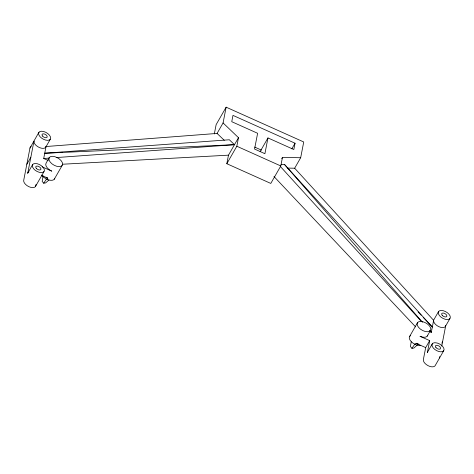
<?xml version="1.0" encoding="UTF-8"?>
<svg xmlns="http://www.w3.org/2000/svg" width="474" height="474" viewBox="0 0 474 474"><rect width="100%" height="100%" fill="white"/><g stroke="black" fill="none" stroke-linecap="round" stroke-linejoin="round"><path stroke-width="0.71" d="M43.116 175.955L42.174 181.382L43.691 183.207L45.623 182.928L48.917 180.019M411.231 341.76L410.407 346.512L411.93 348.337L413.855 348.058L417.701 344.657M38.957 132.21L29.963 148.101L23.7 180.357A6.689 3.608 29.8 0 0 29.021 186.744A6.689 3.608 29.8 0 0 35.769 185.772L36.042 184.362M48.23 160.514L43.715 158.488L46.037 146.525L217.074 133.425L224.267 140.31M214.325 133.964L216.132 124.65L226.139 107.177L303.733 141.975L300.67 157.735L294.668 168.223L287.528 168.092M217.074 133.425L223.076 122.938L226.139 107.177M300.67 157.735L282.457 157.409L280.798 165.959L270.79 183.432L226.821 163.714L228.48 155.164L238.487 137.691L223.076 122.938M226.821 163.714L236.828 146.241L238.487 137.691M267.964 137.928L264.907 153.695L254.562 149.049L257.619 133.289L231.756 121.694L232.977 115.389L295.053 143.225L293.833 149.529L267.964 137.928L260.102 151.656M427.649 335.183A7.578 4.082 29.8 0 1 420.005 336.279L429.687 340.622L425.682 347.608L423.359 359.576A6.689 3.608 29.8 0 0 427.898 365.578A6.689 3.608 29.8 0 0 435.043 365.851L443.646 350.825A6.689 3.608 29.8 0 0 437.129 343.004A6.689 3.608 29.8 0 0 433.23 347.946A6.689 3.608 29.8 0 0 443.646 350.825M429.687 340.622L427.364 352.585A6.689 3.608 29.8 0 1 427.755 351.726L432.359 343.691M294.668 168.223L433.627 320.329L431.304 332.292L429.367 331.427M439.434 358L439.706 356.596M441.75 346.079L445.696 325.739A6.689 3.608 29.8 0 1 438.948 326.71A6.689 3.608 29.8 0 1 433.627 320.329M26.834 164.229L30.834 157.238M28.09 172.506L32.694 164.472M45.646 147.384L50.25 139.344A6.689 3.608 29.8 0 0 43.732 131.529A6.689 3.608 29.8 0 0 39.834 136.465A6.689 3.608 29.8 0 0 50.25 139.344M49.355 157.433L46.191 162.955A7.578 4.082 29.8 0 0 51.773 171.155L42.097 166.818M35.378 186.632L43.987 171.606A6.689 3.608 29.8 0 0 37.47 163.785A6.689 3.608 29.8 0 0 33.571 168.726A6.689 3.608 29.8 0 0 43.987 171.606M47.092 179.332L47.773 178.147A7.578 4.082 29.8 0 1 46.031 177.211M54.291 179.208L62.135 165.509A7.578 4.082 29.8 0 0 54.759 156.657A7.578 4.082 29.8 0 0 50.339 162.25A7.578 4.082 29.8 0 0 62.135 165.509M281.734 158.683L282.457 157.409M291.836 148.842L295.053 143.225M409.743 336.256L417.588 322.557M415.325 344.462L416.006 343.271A7.578 4.082 29.8 0 0 418.969 344.177M433.597 320.199L438.622 311.43M427.21 336.155L430.368 330.633A7.578 4.082 29.8 0 0 422.992 321.781A7.578 4.082 29.8 0 0 418.578 327.374A7.578 4.082 29.8 0 0 430.368 330.633M445.305 326.604L449.909 318.564A6.689 3.608 29.8 0 0 443.391 310.743A6.689 3.608 29.8 0 0 439.493 315.684A6.689 3.608 29.8 0 0 449.909 318.564M441.839 343.14L442.568 341.873M43.691 183.207L46.57 179M411.93 348.337L414.803 344.124M234.488 144.683L44.734 153.232L229.351 139.765L234.488 144.683L56.234 157.581M43.715 158.488L48.869 158.115M44.734 153.232L56.56 152.587M60.257 152.385L62.479 152.267M62.568 164.229L228.48 155.164M281.153 164.448L284.53 164.508L432.324 327.042L423.181 317.337M254.686 147.082L261.435 150.104M236.828 146.241L280.798 165.959M41.321 175.25L47.773 178.147M416.006 343.271L425.682 347.608M418.104 311.945L421.155 315.18M273.978 176.5L415.621 326.888M280.448 166.587L421.345 321.354M429.811 330.656L431.304 332.292L429.841 330.621M284.53 164.508L422.524 322.261M46.037 146.525A6.689 3.608 29.8 0 1 39.289 147.497A6.689 3.608 29.8 0 1 33.968 141.11L27.705 173.371A6.689 3.608 29.8 0 1 28.867 171.89M420.397 345.404A7.578 4.082 29.8 0 1 411.331 341.736A7.578 4.082 29.8 0 1 410.62 335.562M29.963 148.101A6.689 3.608 29.8 0 1 31.13 146.62M54.735 178.236A7.578 4.082 29.8 0 1 49.183 180.061A7.578 4.082 29.8 0 1 41.836 175.048M442.218 315.293A2.868 1.546 29.8 0 0 446.686 316.525A2.868 1.546 29.8 0 0 443.889 313.178A2.868 1.546 29.8 0 0 442.218 315.293M435.956 347.549A2.868 1.546 29.8 0 0 440.423 348.787A2.868 1.546 29.8 0 0 437.626 345.433A2.868 1.546 29.8 0 0 435.956 347.549M42.559 136.074A2.868 1.546 29.8 0 0 47.021 137.306A2.868 1.546 29.8 0 0 44.23 133.958A2.868 1.546 29.8 0 0 42.559 136.074M36.297 168.329A2.868 1.546 29.8 0 0 40.758 169.568A2.868 1.546 29.8 0 0 37.967 166.214A2.868 1.546 29.8 0 0 36.297 168.329"/></g></svg>
